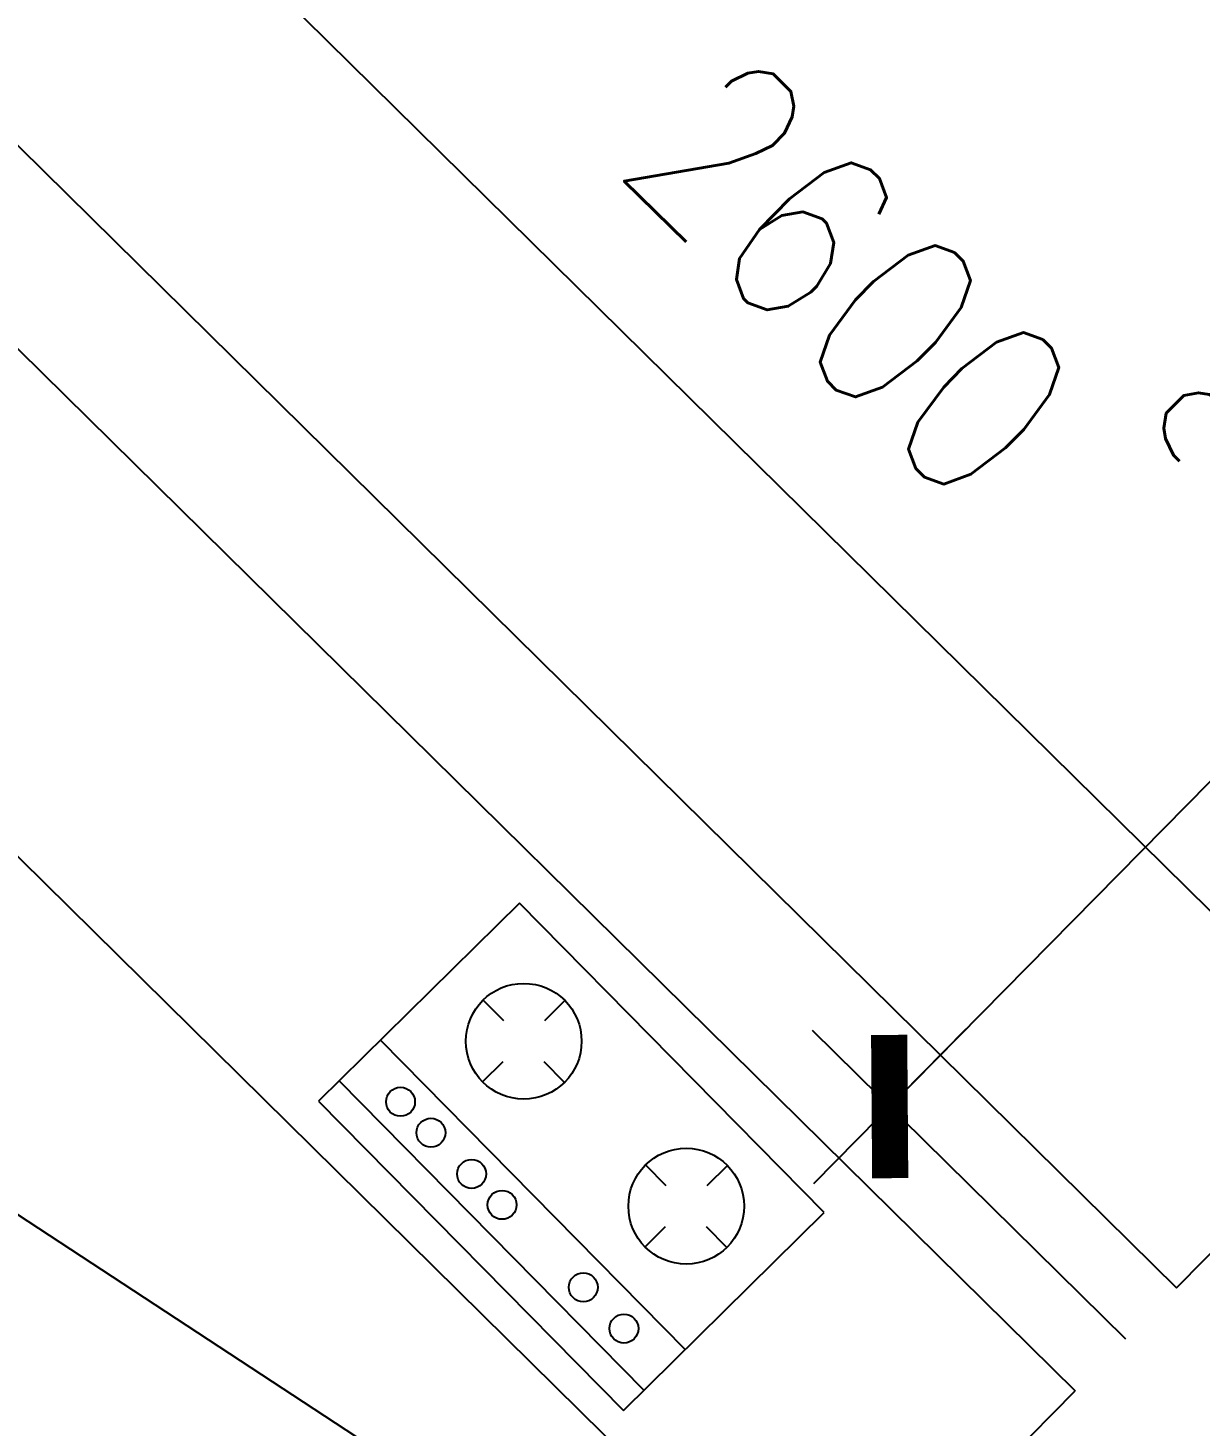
# Model space of a CAD drawing. Extents: x -357449 to -117302, y 127569 to 244935.
# Drawn here: x -324332 to -322712, y 223929 to 225861 of the extents above; entities that cross this region are included whole.
import ezdxf

# ---------------------------------------------------------------- set-up
doc = ezdxf.new("R2010")
doc.units = 0
doc.header["$MEASUREMENT"] = 0
doc.layers.get('0').update_dxf_attribs({"linetype": 'CONTINUOUS'})
doc.layers.get('DEFPOINTS').update_dxf_attribs({"linetype": 'CONTINUOUS'})
for name, color, linetype in [('1', 8, 'CONTINUOUS'), ('WALL', 1, 'CONTINUOUS'), ('WINDOW', 4, 'CONTINUOUS')]:
    doc.layers.add(name, color=color, linetype=linetype)
doc.layers.add('AXIS', color=3, linetype='CONTINUOUS', lineweight=9)
doc.styles.add('DIM_FONT', font='SIMPLEX.shx', dxfattribs={"width": 0.8})
doc.dimstyles.new('DIMN-200', dxfattribs={"dimtxt": 300, "dimasz": 1, "dimexe": 250, "dimexo": 0, "dimgap": 150, "dimtad": 1, "dimdec": 0, "dimdsep": 46, "dimtxsty": 'DIM_FONT', "dimblk": '_DIMX', "dimcen": 2.5, "dimclrd": 256, "dimclre": 256, "dimclrt": 4, "dimadec": 0, "dimazin": 0, "dimtfac": 1, "dimtdec": 0, "dimtix": 1, "dimtmove": 2, "dimatfit": 3, "dimldrblk": '_DIMX', "dimfxl": 0, "dimtolj": 1, "dimtzin": 0, "dimarcsym": 0})
doc.dimstyles.get("Standard").update_dxf_attribs({"dimtxt": 375, "dimasz": 1, "dimexe": 150, "dimexo": 0, "dimgap": 200, "dimtad": 1, "dimdec": 0, "dimzin": 0, "dimdsep": 46, "dimtxsty": 'DIM_FONT', "dimblk1": '_DIMX', "dimblk2": '_DIMX', "dimsah": 1, "dimcen": 200, "dimclrd": 256, "dimclre": 256, "dimclrt": 4, "dimadec": 0, "dimazin": 0, "dimtfac": 1, "dimtdec": 0, "dimtix": 1, "dimtmove": 2, "dimatfit": 3, "dimldrblk": '_DIMX', "dimfxl": 0, "dimtolj": 1, "dimtzin": 0, "dimarcsym": 0})

# ---------------------------------------------------------------- blocks, each defined once
blk = doc.blocks.new('_DIMX')
blk.add_line((-150, 0), (150, 0))
at = {"const_width": 50}
blk.add_lwpolyline([(-70, -70), (70, 70)], dxfattribs=at)
blk = doc.blocks.new('*D30')
at = {"linetype": 'ByBlock'}
for p, q in [((-307663.4, 240707.6), (-309496.6, 242514.1)), ((-309390.5, 242408.1), (-328829.8, 222680.8)), ((-327104.2, 220978.9), (-328937.4, 222785.3))]:
    blk.add_line(p, q, dxfattribs=at)
at = {"layer": 'DEFPOINTS', "color": 0, "linetype": 'ByBlock'}
for p in [(-307663.4, 240707.6), (-328830.5, 222680), (-327104.2, 220978.9)]:
    blk.add_point(p, dxfattribs=at)
at = {"linetype": 'ByBlock'}
for p, rotation in [((-309389.8, 242408.8), 45.42128490415822), ((-328830.5, 222680), 225.4212849041582)]:
    blk.add_blockref('_DIMX', p, dxfattribs=dict(at, rotation=rotation))
at = {"color": 4, "linetype": 'ByBlock', "insert": (-319306, 232737.4), "char_height": 250, "attachment_point": 5, "rotation": 45.4213, "style": 'DIM_FONT'}
blk.add_mtext('\\A1;27698', dxfattribs=at)
blk = doc.blocks.new('A$C58910DAE')
for p, q in [((0, 600), (0, 0)), ((389.6, 600), (0, 600)), ((269.6, 0), (269.6, 600)), ((349.6, 0), (349.6, 600)), ((389.6, 0), (389.6, 600)), ((129.6, 540), (129.6, 500)), ((49.6, 460), (89.6, 460)), ((209.6, 460), (169.6, 460)), ((129.6, 380), (129.6, 420)), ((129.6, 220), (129.6, 180)), ((49.6, 140), (89.6, 140)), ((209.6, 140), (169.6, 140)), ((129.6, 60), (129.6, 100)), ((0, 0), (389.6, 0))]:
    blk.add_line(p, q)
for centre, radius in [((129.6, 460), 80), ((309.6, 520), 20), ((309.6, 440), 20), ((309.6, 280), 20), ((309.6, 220), 20), ((129.6, 140), 80), ((309.6, 140), 20), ((309.6, 80), 20)]:
    blk.add_circle(centre, radius)
blk = doc.blocks.new('*D534')
at = {"linetype": 'ByBlock'}
for p, q in [((-311428.3, 226189.2), (-311861.6, 226616.1)), ((-311755.4, 226510.1), (-313473.6, 224766.4)), ((-313147.9, 224444.1), (-313581.2, 224871))]:
    blk.add_line(p, q, dxfattribs=at)
at = {"layer": 'DEFPOINTS', "color": 0, "linetype": 'ByBlock'}
for p in [(-311428.3, 226189.2), (-313474.3, 224765.7), (-313147.9, 224444.1)]:
    blk.add_point(p, dxfattribs=at)
at = {"linetype": 'ByBlock'}
for p, rotation in [((-311754.7, 226510.8), 45.4212849043392), ((-313474.3, 224765.7), 225.4212849043392)]:
    blk.add_blockref('_DIMX', p, dxfattribs=dict(at, rotation=rotation))
at = {"color": 4, "linetype": 'ByBlock', "insert": (-312810.4, 225831.3), "char_height": 250, "attachment_point": 5, "rotation": 45.4213, "style": 'DIM_FONT'}
blk.add_mtext('\\A1;2450', dxfattribs=at)
blk = doc.blocks.new('*D538')
at = {"linetype": 'ByBlock'}
for p, q in [((-326142, 225944.9), (-325753.5, 226339.1)), ((-325858.1, 226231.6), (-324007.5, 224408.1)), ((-324290, 224120), (-323901.5, 224514.2))]:
    blk.add_line(p, q, dxfattribs=at)
at = {"layer": 'DEFPOINTS', "color": 0, "linetype": 'ByBlock'}
for p in [(-326142, 225944.9), (-324006.8, 224407.4), (-324290, 224120)]:
    blk.add_point(p, dxfattribs=at)
at = {"linetype": 'ByBlock'}
for p, rotation in [((-325858.8, 226232.3), 135.4212849045036), ((-324006.8, 224407.4), 315.4212849045035)]:
    blk.add_blockref('_DIMX', p, dxfattribs=dict(at, rotation=rotation))
at = {"color": 4, "linetype": 'ByBlock', "insert": (-324739.8, 225515.7), "char_height": 250, "attachment_point": 5, "rotation": 315.4213, "style": 'DIM_FONT'}
blk.add_mtext('\\A1;2600', dxfattribs=at)
blk = doc.blocks.new('*D543')
at = {"linetype": 'ByBlock'}
for p, q in [((-328019.2, 224039.8), (-328430.2, 223622.7)), ((-325832.6, 221273.7), (-328324.2, 223728.9)), ((-325526.2, 221583.2), (-325937.2, 221166.1))]:
    blk.add_line(p, q, dxfattribs=at)
at = {"layer": 'DEFPOINTS', "color": 0, "linetype": 'ByBlock'}
for p in [(-328019.2, 224039.8), (-328324.9, 223729.6), (-325526.2, 221583.2)]:
    blk.add_point(p, dxfattribs=at)
at = {"linetype": 'ByBlock'}
for p, rotation in [((-328324.9, 223729.6), 135.4212849041689), ((-325831.9, 221273), 315.4212849041689)]:
    blk.add_blockref('_DIMX', p, dxfattribs=dict(at, rotation=rotation))
at = {"color": 4, "linetype": 'ByBlock', "insert": (-326885.4, 222697.1), "char_height": 250, "attachment_point": 5, "rotation": 315.4213, "style": 'DIM_FONT'}
blk.add_mtext('\\A1;3500', dxfattribs=at)

msp = doc.modelspace()

# ---------------------------------------------------------------- linework, layer by layer
at = {"layer": '1'}
msp.add_line((-324660.25, 225025.13), (-323235.68, 223621.35), dxfattribs=at)
at = {"layer": 'WALL'}
for p, q in [((-327409.83, 228717.32), (-322744.36, 224119.95)), ((-322744.36, 224119.95), (-321094.92, 225793.83)), ((-324665.45, 225732.22), (-322884.73, 223977.5)), ((-323806.64, 223041.93), (-322884.73, 223977.5))]:
    msp.add_line(p, q, dxfattribs=at)
at = {"layer": 'WINDOW'}
msp.add_line((-322535.22, 223033.84), (-325769.09, 225153.81, 1642299785.45), dxfattribs=at)

# ---------------------------------------------------------------- block references
at = {"layer": '1', "rotation": 224.5787151}
msp.add_blockref('A$C58910DAE', (-323652.66, 224651.25), dxfattribs=at)

# ---------------------------------------------------------------- dimensions: what is measured, and where the dimension line sits
at = {"layer": 'AXIS'}
dim = msp.add_aligned_dim(p1=(-317330.06, 240312.3), p2=(-336770.8, 220583.56), distance=-2423.69, dimstyle='DIMN-200', override={"dimtxt": 250, "dimexe": 150, "dimzin": 0, "dimblk1": '_DIMX', "dimblk2": '_DIMX', "dimsah": 1, "dimcen": 200}, dxfattribs=at)
dim.commit()
dim.dimension.update_dxf_attribs({"geometry": '*D30', "text_midpoint": (-328972.67, 232342.11), "insert": (-9666.64, -395.33)})
at = {"layer": 'WINDOW'}
for p1, p2, distance, picture, middle, set_off in [((-324596.3, 225944.86), (-322744.36, 224119.95), 403.48, '*D538', (-323194.11, 225515.68), (1545.67, 0)), ((-321094.92, 225793.83), (-322814.55, 224048.73), -458.3, '*D534', (-322477.05, 225435.97), (-9666.64, -395.33)), ((-323980.52, 221583.22), (-326473.52, 224039.83), 435.59, '*D543', (-325339.74, 222697.14), (1545.67, 0))]:
    dim = msp.add_aligned_dim(p1=p1, p2=p2, distance=distance, dimstyle='Standard', override={"dimtxt": 250, "dimgap": 150, "dimblk": '_DIMX'}, dxfattribs=at)
    dim.commit()
    dim.dimension.update_dxf_attribs({"geometry": picture, "text_midpoint": middle, "insert": set_off})

doc.saveas('drawing.dxf')
